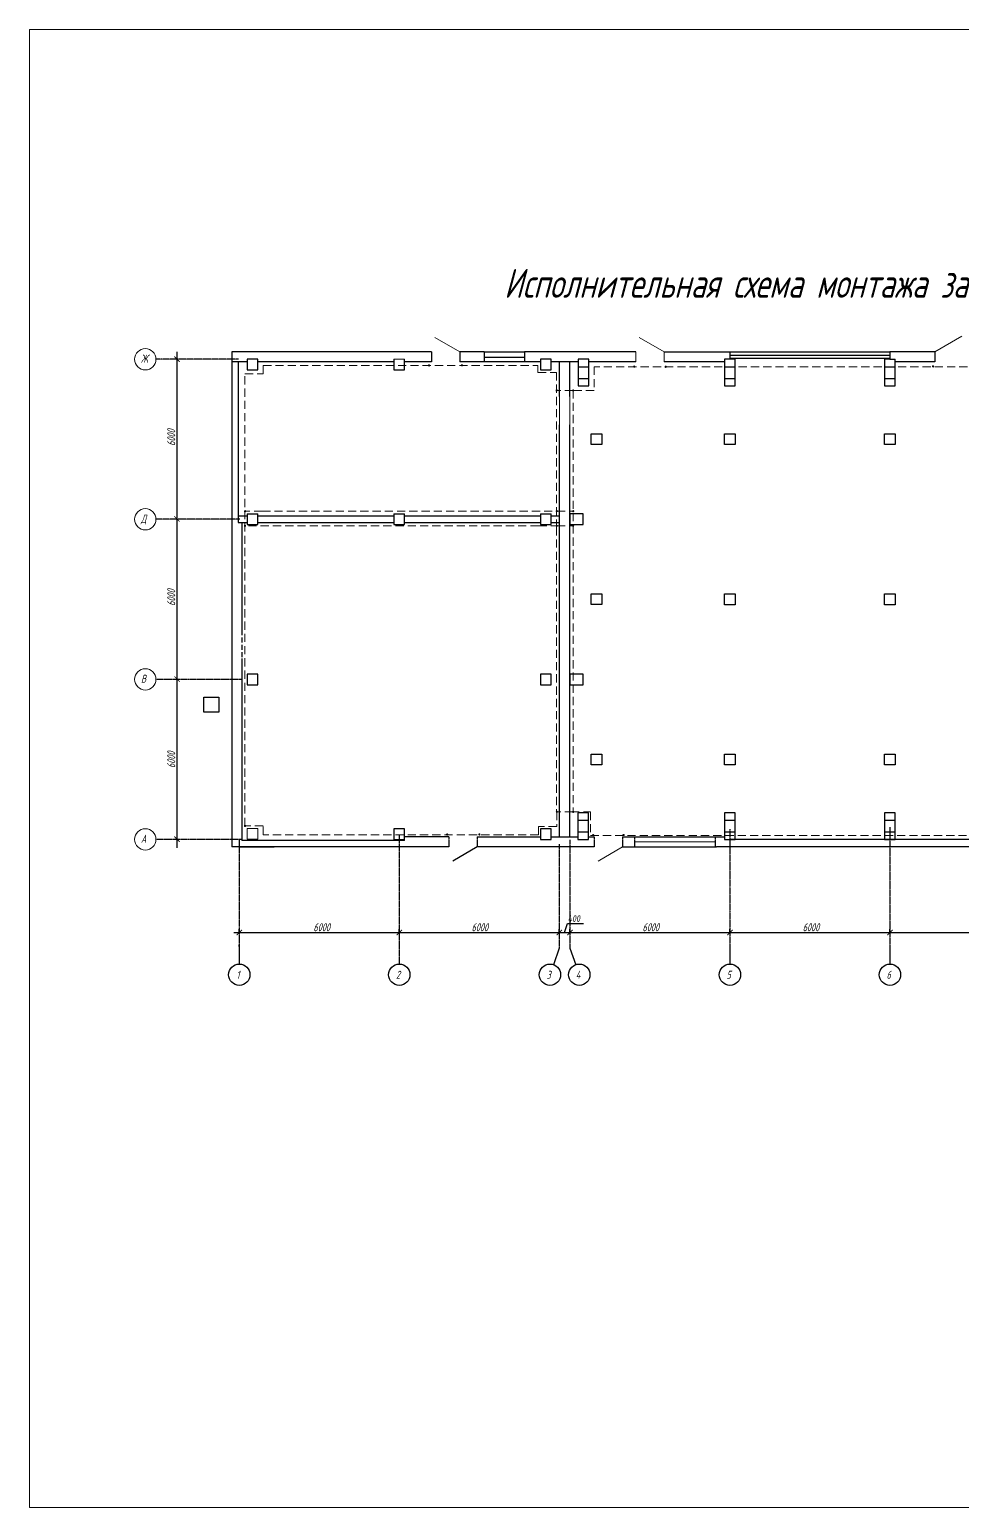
# Model space of a CAD drawing. Header units: millimetres. Extents: x -14296 to 10264, y -13087 to -5602.
# Drawn here: x -5944 to -5582, y -8123 to -7549 of the extents above; entities that cross this region are included whole.
import ezdxf
from ezdxf.enums import TextEntityAlignment as Align

# ---------------------------------------------------------------- set-up
doc = ezdxf.new("R2010")
doc.units = ezdxf.units.MM
for name, pattern in [('CENTER2', [1.125, 0.75, -0.125, 0.125, -0.125]), ('gost6', [12, 8, -1.5, 1, -1.5]), ('HIDDEN2', [4.7625, 3.175, -1.5875])]:
    doc.linetypes.add(name, pattern=pattern)
for name, color, linetype, lineweight in [('1', 4, 'Continuous', 15), ('Заземление (Сущ)', 6, 'gost6', 25), ('КаБель силовой (Вновь)', 1, 'Continuous', 15), ('основной', 3, 'Continuous', 15), ('Рамка толстая', 7, 'Continuous', 15), ('стена', 7, 'Continuous', 18), ('строит', 7, 'Continuous', 30), ('Строительный', 251, 'Continuous', 13)]:
    doc.layers.add(name, color=color, linetype=linetype, lineweight=lineweight)
for name, color, linetype in [('TONK', 3, 'Continuous'), ('НОВЫЙ', 7, 'Continuous'), ('оси', 5, 'gost6'), ('Размеры', 5, 'Continuous')]:
    doc.layers.add(name, color=color, linetype=linetype)
doc.styles.add('GOST 2.304', font='CS_Gost2304.shx', dxfattribs={"width": 0.9, "height": 300})
doc.styles.add('Simplex', font='simplex.shx', dxfattribs={"width": 0.7, "oblique": 15})

msp = doc.modelspace()

# ---------------------------------------------------------------- hatches: boundary and pattern name
at = {"layer": 'Заземление (Сущ)', "lineweight": 30, "true_color": 0x000000}
for points in [[(-5788.52221, -7679.40003, 1), (-5789.42221, -7679.40003, 1)], [(-5775.70765, -7679.35314, 1), (-5776.60765, -7679.35314, 1)], [(-5708.8124, -7679.86599, 1), (-5709.7124, -7679.86599, 1)], [(-5696.577, -7679.93104, 1), (-5697.477, -7679.93104, 1)], [(-5592.70983, -7679.79418, 1), (-5593.60983, -7679.79418, 1)], [(-5738.94979, -7689.09769, 1), (-5739.84979, -7689.09769, 1)], [(-5732.52963, -7689.11824, 1), (-5733.42963, -7689.11824, 1)], [(-5859.97878, -7736.04449, 1), (-5860.87878, -7736.04449, 1)], [(-5738.87622, -7735.98925, 1), (-5739.77622, -7735.98925, 1)], [(-5732.49631, -7736.02672, 1), (-5733.39631, -7736.02672, 1)], [(-5860.00422, -7741.69354, 1), (-5860.90422, -7741.69354, 1)], [(-5738.8997, -7741.70748, 1), (-5739.7997, -7741.70748, 1)], [(-5732.54003, -7741.67286, 1), (-5733.44003, -7741.67286, 1)], [(-5860.00758, -7858.24366, 1), (-5860.90758, -7858.24366, 1)], [(-5738.8466, -7852.79815, 1), (-5739.7466, -7852.79815, 1)], [(-5732.5384, -7852.81937, 1), (-5733.4384, -7852.81937, 1)], [(-5781.46157, -7861.59349, 1), (-5782.36157, -7861.59349, 1)], [(-5768.95852, -7861.5667, 1), (-5769.85852, -7861.5667, 1)], [(-5724.74887, -7861.81414, 1), (-5725.64887, -7861.81414, 1)], [(-5712.93143, -7861.78148, 1), (-5713.83143, -7861.78148, 1)]]:
    msp.add_hatch(color=18, dxfattribs=at).paths.add_polyline_path(points)

# ---------------------------------------------------------------- linework, layer by layer
at = {"color": 18, "lineweight": 25, "true_color": 0x000000}
for p, q in [((-5886.79049, -7742.48249), (-5886.79049, -7674.10691)), ((-5886.79049, -7804.62137), (-5886.79049, -7736.24579)), ((-5886.79049, -7866.78099), (-5886.79049, -7798.40541)), ((-5798.45453, -7859.33966), (-5802.59851, -7859.33966))]:
    msp.add_line(p, q, dxfattribs=at)
at = {"color": 18, "true_color": 0x000000}
msp.add_line((-5734.31218, -7786.54447), (-5734.31218, -7779.30515), dxfattribs=at)
msp.add_lwpolyline([(-5876.43341, -7808.2561), (-5870.60717, -7808.2561), (-5870.60717, -7814.08233), (-5876.43341, -7814.08233)], close=True, dxfattribs=at)
at = {"layer": '1', "color": 18, "true_color": 0x000000}
for p, q in [((-5592.48465, -7674.11296), (-5581.94259, -7668.0265)), ((-5708.61953, -7678.04974), (-5708.61953, -7674.11296)), ((-5697.638, -7678.04974), (-5697.638, -7674.11296)), ((-5802.58415, -7677.02514), (-5798.44018, -7677.02514)), ((-5738.24895, -7691.51765), (-5738.24895, -7702.49919)), ((-5734.31218, -7691.51765), (-5734.31218, -7702.49919)), ((-5677.85052, -7864.42499), (-5709.13753, -7864.42499))]:
    msp.add_line(p, q, dxfattribs=at)
at = {"layer": 'TONK', "color": 18, "linetype": 'HIDDEN2', "ltscale": 0.6, "true_color": 0x000000}
for p, q in [((-5861.63579, -7782.26232), (-5861.63579, -7797.80222)), ((-5865.57257, -7793.24385), (-5865.57257, -7797.80222))]:
    msp.add_line(p, q, dxfattribs=at)
at = {"layer": 'КаБель силовой (Вновь)', "color": 18, "linetype": 'HIDDEN2', "true_color": 0x000000}
for p, q in [((-5853.37628, -7682.6588), (-5853.37628, -7679.41477)), ((-5853.37628, -7679.41477), (-5746.67254, -7679.41477)), ((-5746.67254, -7679.41477), (-5746.67254, -7682.0992)), ((-5370.22634, -7679.94128), (-5724.83144, -7679.94128)), ((-5724.83144, -7679.94128), (-5724.83144, -7689.11942)), ((-5860.45758, -7858.24366), (-5860.45758, -7682.6588)), ((-5860.45758, -7682.6588), (-5853.37628, -7682.6588)), ((-5746.67254, -7682.0992), (-5739.38321, -7682.0992)), ((-5739.38321, -7682.0992), (-5739.38321, -7742.22273)), ((-5733.00074, -7689.11942), (-5739.38321, -7689.11942)), ((-5724.83144, -7689.11942), (-5733.00074, -7689.11942)), ((-5733.00074, -7689.11942), (-5733.00074, -7689.11942)), ((-5733.00074, -7689.11942), (-5733.00074, -7852.80538)), ((-5853.7797, -7736.02516), (-5860.45758, -7736.02516)), ((-5853.7797, -7736.02516), (-5739.3631, -7736.02516)), ((-5739.28608, -7736.03796), (-5733.00074, -7736.03796)), ((-5746.42331, -7741.71321), (-5860.45758, -7741.71321)), ((-5746.42331, -7741.71321), (-5739.38321, -7741.71321)), ((-5739.38321, -7742.22273), (-5739.38321, -7852.80538)), ((-5739.31415, -7741.71965), (-5733.00074, -7741.71965)), ((-5733.00074, -7852.80538), (-5739.31955, -7852.80538)), ((-5739.31955, -7852.80538), (-5739.31955, -7858.5324)), ((-5733.75519, -7852.80538), (-5726.17346, -7852.80538)), ((-5726.17346, -7852.80538), (-5726.17346, -7862.00103)), ((-5853.4008, -7858.24366), (-5860.45758, -7858.24366)), ((-5853.4008, -7861.68382), (-5853.4008, -7858.24366)), ((-5746.45281, -7861.68382), (-5853.4008, -7861.68382)), ((-5739.31955, -7858.5324), (-5746.45281, -7858.5324)), ((-5746.45281, -7858.5324), (-5746.45281, -7861.68382)), ((-5726.17346, -7862.00103), (-5369.47215, -7862.00103))]:
    msp.add_line(p, q, dxfattribs=at)
at = {"layer": 'КаБель силовой (Вновь)', "color": 18, "true_color": 0x000000, "const_width": 0.4772}
for points in [[(-5739.44988, -7689.14031, 0.7211978), (-5739.31082, -7689.14031, 1.312587692)], [(-5733.05967, -7689.13817, 0.7211978), (-5732.92061, -7689.13817, 1.312587692)], [(-5860.52745, -7736.04602, 0.7211978), (-5860.38839, -7736.04602, 1.312587692)], [(-5739.42513, -7736.03796, 0.7211978), (-5739.28608, -7736.03796, 1.312587692)], [(-5733.07183, -7736.05954, 0.7211978), (-5732.93277, -7736.05954, 1.312587692)], [(-5860.52057, -7741.72935, 0.7211978), (-5860.38152, -7741.72935, 1.312587692)], [(-5739.45321, -7741.71965, 0.7211978), (-5739.31415, -7741.71965, 1.312587692)], [(-5733.05861, -7741.73669, 0.7211978), (-5732.91955, -7741.73669, 1.312587692)], [(-5739.37738, -7852.84049, 0.7211978), (-5739.23832, -7852.84049, 1.312587692)], [(-5733.05495, -7852.83283, 0.7211978), (-5732.91589, -7852.83283, 1.312587692)]]:
    msp.add_lwpolyline(points, format="xyb", close=True, dxfattribs=at)
at = {"layer": 'НОВЫЙ', "color": 18, "linetype": 'CENTER2', "ltscale": 0.5, "true_color": 0x000000}
for p, q in [((-5862.94404, -7677.01374), (-5895.0419, -7677.01374)), ((-5862.4051, -7739.17336), (-5895.0419, -7739.17336)), ((-5861.90463, -7801.33298), (-5895.0419, -7801.33298)), ((-5861.90463, -7863.48492), (-5895.0419, -7863.48492)), ((-5862.67178, -7863.58016), (-5862.67178, -7905.71291)), ((-5800.51217, -7861.7347), (-5800.51217, -7911.92887)), ((-5781.24269, -7862.4566), (-5781.24269, -7866.39338)), ((-5770.26115, -7862.4566), (-5770.26115, -7866.39338)), ((-5734.20858, -7863.71502), (-5734.20858, -7905.71291)), ((-5724.78103, -7862.4566), (-5724.78103, -7866.39338)), ((-5713.7995, -7862.4566), (-5713.7995, -7866.39338)), ((-5709.13753, -7862.4566), (-5709.13753, -7866.39338)), ((-5677.85052, -7862.4566), (-5677.85052, -7866.39338)), ((-5672.04896, -7859.51949), (-5672.04896, -7905.71291)), ((-5609.88934, -7858.68071), (-5609.88934, -7905.71291)), ((-5738.35255, -7865.40333), (-5738.35255, -7905.71291))]:
    msp.add_line(p, q, dxfattribs=at)
at = {"layer": 'оси', "color": 18, "linetype": 'Continuous', "ltscale": 100, "true_color": 0x000000}
for centre in [(-5862.67178, -7916.07285), (-5800.51217, -7916.07285), (-5741.97853, -7916.07285), (-5730.5826, -7916.07285), (-5672.04896, -7916.07285), (-5609.88934, -7916.07285)]:
    msp.add_circle(centre, 4.14397, dxfattribs=at)
at = {"layer": 'основной', "color": 18, "lineweight": 25, "ltscale": 100, "true_color": 0x000000}
for p, q in [((-5697.638, -7674.11296), (-5609.88934, -7674.11296)), ((-5672.04896, -7676.59935), (-5609.88934, -7676.59935)), ((-5609.88934, -7677.01374), (-5607.81735, -7677.01374))]:
    msp.add_line(p, q, dxfattribs=at)
at = {"layer": 'основной', "color": 18, "true_color": 0x000000}
for centre in [(-5899.18588, -7677.01374), (-5899.18588, -7739.17336), (-5899.18588, -7801.33298), (-5899.18588, -7863.4926)]:
    msp.add_circle(centre, 4.14397, dxfattribs=at)
at = {"layer": 'Размеры', "color": 18, "lineweight": 9, "true_color": 0x000000}
msp.add_line((-5776.99511, -7674.11296), (-5786.67907, -7668.52193), dxfattribs=at)
at = {"layer": 'Размеры', "color": 18, "lineweight": 5, "true_color": 0x000000}
for p, q in [((-5697.638, -7674.11296), (-5707.32196, -7668.52193)), ((-5713.7995, -7866.39338), (-5723.30979, -7871.88414))]:
    msp.add_line(p, q, dxfattribs=at)
at = {"layer": 'Размеры', "color": 18, "true_color": 0x000000}
for p, q in [((-5787.97664, -7674.11296), (-5865.57257, -7674.11296)), ((-5865.57257, -7674.11296), (-5865.57257, -7793.24385)), ((-5787.97664, -7674.11296), (-5787.97664, -7678.04974)), ((-5767.56757, -7674.11296), (-5776.99511, -7674.11296)), ((-5776.99511, -7674.11296), (-5776.99511, -7678.04974)), ((-5767.56757, -7674.11296), (-5767.56757, -7678.04974)), ((-5767.56757, -7674.11296), (-5751.82047, -7674.11296)), ((-5708.61953, -7674.11296), (-5751.82047, -7674.11296)), ((-5751.82047, -7674.11296), (-5751.82047, -7678.04974)), ((-5672.04896, -7674.11296), (-5672.04896, -7677.01374)), ((-5592.48465, -7674.11296), (-5609.88934, -7674.11296)), ((-5609.88934, -7674.11296), (-5609.88934, -7677.01374)), ((-5592.48465, -7674.11296), (-5592.48465, -7678.04974)), ((-5859.5638, -7678.04974), (-5865.57257, -7678.04974)), ((-5863.08618, -7678.04974), (-5863.08618, -7740.46835)), ((-5855.41983, -7677.02514), (-5859.5638, -7677.02514)), ((-5859.5638, -7677.02514), (-5859.5638, -7681.16911)), ((-5855.41983, -7681.16911), (-5855.41983, -7677.02514)), ((-5802.58415, -7678.04974), (-5855.41983, -7678.04974)), ((-5802.58415, -7677.02514), (-5802.58415, -7681.16911)), ((-5798.44018, -7681.16911), (-5798.44018, -7677.02514)), ((-5787.97664, -7678.04974), (-5798.44018, -7678.04974)), ((-5745.60451, -7678.04974), (-5776.99511, -7678.04974)), ((-5767.56757, -7676.24809), (-5751.82047, -7676.24809)), ((-5741.46053, -7677.02514), (-5745.60451, -7677.02514)), ((-5745.60451, -7677.02514), (-5745.60451, -7681.16911)), ((-5741.46053, -7681.16911), (-5741.46053, -7677.02514)), ((-5730.997, -7678.04974), (-5741.46053, -7678.04974)), ((-5738.24895, -7691.51765), (-5738.24895, -7678.04974)), ((-5734.31218, -7691.51765), (-5734.31218, -7678.04974)), ((-5726.85302, -7677.01374), (-5730.997, -7677.01374)), ((-5730.997, -7677.01374), (-5730.997, -7687.37368)), ((-5730.997, -7679.94128), (-5726.85302, -7679.94128)), ((-5726.85302, -7687.37368), (-5726.85302, -7677.01374)), ((-5708.61953, -7678.04974), (-5726.85302, -7678.04974)), ((-5674.12095, -7678.04974), (-5697.638, -7678.04974)), ((-5669.97697, -7677.01374), (-5674.12095, -7677.01374)), ((-5674.12095, -7677.01374), (-5674.12095, -7687.37368)), ((-5674.12095, -7679.94128), (-5669.97697, -7679.94128)), ((-5672.04896, -7675.41383), (-5609.88934, -7675.41383)), ((-5669.97697, -7687.37368), (-5669.97697, -7677.01374)), ((-5609.88934, -7677.01374), (-5611.96133, -7677.01374)), ((-5611.96133, -7677.01374), (-5611.96133, -7687.37368)), ((-5611.96133, -7679.94128), (-5607.81735, -7679.94128)), ((-5607.81735, -7687.37368), (-5607.81735, -7677.01374)), ((-5592.48465, -7678.04974), (-5607.81735, -7678.04974)), ((-5859.5638, -7681.16911), (-5855.41982, -7681.16911)), ((-5802.58415, -7681.16911), (-5798.44017, -7681.16911)), ((-5745.6045, -7681.16911), (-5741.46052, -7681.16911)), ((-5730.997, -7684.44614), (-5726.85302, -7684.44614)), ((-5674.12095, -7684.44614), (-5669.97697, -7684.44614)), ((-5611.96133, -7684.44614), (-5607.81735, -7684.44614)), ((-5730.997, -7687.37368), (-5726.85302, -7687.37368)), ((-5674.12095, -7687.37368), (-5669.97697, -7687.37368)), ((-5611.96133, -7687.37368), (-5607.81735, -7687.37368)), ((-5738.24895, -7862.4566), (-5738.24895, -7702.49919)), ((-5734.31218, -7862.4566), (-5734.31218, -7702.49919)), ((-5725.91173, -7710.15716), (-5725.91173, -7706.01319)), ((-5725.91173, -7706.01319), (-5721.76775, -7706.01319)), ((-5721.76775, -7706.01319), (-5721.76775, -7710.15716)), ((-5674.12095, -7710.16554), (-5674.12095, -7706.02156)), ((-5674.12095, -7706.02156), (-5669.97697, -7706.02156)), ((-5669.97697, -7706.02156), (-5669.97697, -7710.16554)), ((-5611.96133, -7710.16554), (-5611.96133, -7706.02156)), ((-5611.96133, -7706.02156), (-5607.81735, -7706.02156)), ((-5607.81735, -7706.02156), (-5607.81735, -7710.16554)), ((-5721.76775, -7710.15716), (-5725.91173, -7710.15716)), ((-5669.97697, -7710.16554), (-5674.12095, -7710.16554)), ((-5607.81735, -7710.16554), (-5611.96133, -7710.16554)), ((-5859.5638, -7737.00889), (-5859.5638, -7741.15286)), ((-5859.5638, -7737.00889), (-5855.41982, -7737.00889)), ((-5855.41983, -7741.15286), (-5855.41983, -7737.00889)), ((-5802.58415, -7737.02568), (-5802.58415, -7741.16966)), ((-5802.58415, -7737.02568), (-5798.44017, -7737.02568)), ((-5798.44018, -7741.16966), (-5798.44018, -7737.02568)), ((-5745.60451, -7737.00889), (-5745.60451, -7741.15286)), ((-5745.6045, -7737.00889), (-5741.46052, -7737.00889)), ((-5741.46053, -7741.15286), (-5741.46053, -7737.00889)), ((-5729.13221, -7737.00889), (-5734.31218, -7737.00889)), ((-5734.31218, -7737.00889), (-5734.31218, -7741.15286)), ((-5729.13221, -7741.15286), (-5729.13221, -7737.00889)), ((-5863.08618, -7740.46835), (-5859.5638, -7740.46835)), ((-5863.08401, -7737.87837), (-5859.5638, -7737.87837)), ((-5862.67178, -7737.87837), (-5859.5638, -7737.87837)), ((-5861.63579, -7740.49645), (-5861.63579, -7782.26232)), ((-5859.5638, -7741.15286), (-5855.41983, -7741.15286)), ((-5855.41983, -7737.87837), (-5848.74926, -7737.87837)), ((-5855.41983, -7737.87837), (-5848.74926, -7737.87837)), ((-5855.41983, -7740.46835), (-5848.74926, -7740.46835)), ((-5848.74926, -7737.87837), (-5802.58415, -7737.87837)), ((-5848.74926, -7740.46835), (-5802.58415, -7740.46835)), ((-5837.76772, -7737.87837), (-5802.58415, -7737.87837)), ((-5802.58415, -7741.16966), (-5798.44018, -7741.16966)), ((-5798.44018, -7737.87837), (-5745.60451, -7737.87837)), ((-5798.44018, -7737.87837), (-5745.60451, -7737.87837)), ((-5798.44018, -7740.46835), (-5745.60451, -7740.46835)), ((-5745.60451, -7741.15286), (-5741.46053, -7741.15286)), ((-5741.46053, -7737.87837), (-5738.24895, -7737.87837)), ((-5741.46053, -7737.87837), (-5738.24895, -7737.87837)), ((-5741.46053, -7740.46835), (-5738.24895, -7740.46835)), ((-5734.31218, -7741.15286), (-5729.13221, -7741.15286)), ((-5725.91173, -7772.31678), (-5725.91173, -7768.1728)), ((-5725.91173, -7768.1728), (-5721.76775, -7768.1728)), ((-5721.76775, -7768.1728), (-5721.76775, -7772.31678)), ((-5674.12095, -7772.32516), (-5674.12095, -7768.18118)), ((-5674.12095, -7768.18118), (-5669.97697, -7768.18118)), ((-5669.97697, -7768.18118), (-5669.97697, -7772.32516)), ((-5611.96133, -7772.32516), (-5611.96133, -7768.18118)), ((-5611.96133, -7768.18118), (-5607.81735, -7768.18118)), ((-5607.81735, -7768.18118), (-5607.81735, -7772.32516)), ((-5721.76775, -7772.31678), (-5725.91173, -7772.31678)), ((-5669.97697, -7772.32516), (-5674.12095, -7772.32516)), ((-5607.81735, -7772.32516), (-5611.96133, -7772.32516)), ((-5865.57257, -7793.24385), (-5865.57257, -7866.39338)), ((-5861.63579, -7793.24385), (-5861.63579, -7863.91209)), ((-5855.41983, -7799.26099), (-5859.5638, -7799.26099)), ((-5859.5638, -7799.26099), (-5859.5638, -7803.40497)), ((-5855.41983, -7803.40497), (-5855.41983, -7799.26099)), ((-5741.46053, -7799.26099), (-5745.60451, -7799.26099)), ((-5745.60451, -7799.26099), (-5745.60451, -7803.40497)), ((-5741.46053, -7803.40497), (-5741.46053, -7799.26099)), ((-5729.13221, -7799.26099), (-5734.31218, -7799.26099)), ((-5734.31218, -7799.26099), (-5734.31218, -7803.40497)), ((-5729.13221, -7803.40497), (-5729.13221, -7799.26099)), ((-5859.5638, -7803.40497), (-5855.41983, -7803.40497)), ((-5745.60451, -7803.40497), (-5741.46053, -7803.40497)), ((-5734.31218, -7803.40497), (-5729.13221, -7803.40497)), ((-5726.02423, -7834.4764), (-5726.02423, -7830.33242)), ((-5726.02423, -7830.33242), (-5721.88025, -7830.33242)), ((-5721.88025, -7834.4764), (-5726.02423, -7834.4764)), ((-5721.88025, -7830.33242), (-5721.88025, -7834.4764)), ((-5674.12095, -7834.48477), (-5674.12095, -7830.3408)), ((-5674.12095, -7830.3408), (-5669.97697, -7830.3408)), ((-5669.97697, -7834.48477), (-5674.12095, -7834.48477)), ((-5669.97697, -7830.3408), (-5669.97697, -7834.48477)), ((-5611.96133, -7834.48477), (-5611.96133, -7830.3408)), ((-5611.96133, -7830.3408), (-5607.81735, -7830.3408)), ((-5607.81735, -7834.48477), (-5611.96133, -7834.48477)), ((-5607.81735, -7830.3408), (-5607.81735, -7834.48477)), ((-5726.95662, -7853.13266), (-5731.10059, -7853.13266)), ((-5731.10059, -7853.13266), (-5731.10059, -7863.4926)), ((-5731.10059, -7856.0602), (-5726.95662, -7856.0602)), ((-5726.95662, -7863.4926), (-5726.95662, -7853.13266)), ((-5669.97697, -7853.13266), (-5674.12095, -7853.13266)), ((-5674.12095, -7853.13266), (-5674.12095, -7863.4926)), ((-5674.12095, -7856.0602), (-5669.97697, -7856.0602)), ((-5669.97697, -7863.4926), (-5669.97697, -7853.13266)), ((-5607.81735, -7853.13266), (-5611.96133, -7853.13266)), ((-5611.96133, -7853.13266), (-5611.96133, -7863.4926)), ((-5611.96133, -7856.0602), (-5607.81735, -7856.0602)), ((-5607.81735, -7863.4926), (-5607.81735, -7853.13266)), ((-5798.44018, -7859.34862), (-5802.58415, -7859.34862)), ((-5802.58415, -7859.34862), (-5802.58415, -7863.4926)), ((-5802.58415, -7863.4926), (-5798.44018, -7863.4926)), ((-5798.44018, -7863.4926), (-5798.44018, -7859.34862)), ((-5781.24269, -7862.4566), (-5798.44018, -7862.4566)), ((-5798.44018, -7863.4926), (-5798.44018, -7862.4566)), ((-5798.44018, -7863.90699), (-5798.44018, -7862.4566)), ((-5770.26115, -7862.4566), (-5745.60451, -7862.4566)), ((-5741.46053, -7859.34862), (-5745.60451, -7859.34862)), ((-5745.60451, -7859.34862), (-5745.60451, -7863.4926)), ((-5745.60451, -7863.4926), (-5741.46053, -7863.4926)), ((-5741.46053, -7863.4926), (-5741.46053, -7859.34862)), ((-5741.46053, -7862.4566), (-5731.10059, -7862.4566)), ((-5738.35255, -7862.48436), (-5738.35255, -7862.4566)), ((-5731.10059, -7860.56505), (-5726.95662, -7860.56505)), ((-5731.10059, -7863.4926), (-5726.95662, -7863.4926)), ((-5726.95662, -7862.4566), (-5724.78103, -7862.4566)), ((-5713.7995, -7862.4566), (-5674.12095, -7862.4566)), ((-5674.12095, -7860.56505), (-5669.97697, -7860.56505)), ((-5674.12095, -7863.4926), (-5669.97697, -7863.4926)), ((-5545.65774, -7863.4926), (-5672.04896, -7863.4926)), ((-5611.96133, -7860.56505), (-5607.81735, -7860.56505)), ((-5611.96133, -7863.4926), (-5607.81735, -7863.4926)), ((-5781.24269, -7866.39338), (-5865.57257, -7866.39338)), ((-5862.67178, -7866.39338), (-5849.13581, -7866.39338)), ((-5798.44018, -7863.90699), (-5861.63579, -7863.90699)), ((-5770.26115, -7866.39338), (-5779.77144, -7871.88414)), ((-5724.78103, -7866.39338), (-5770.26115, -7866.39338)), ((-5727.37102, -7866.39338), (-5744.4703, -7866.39338)), ((-5713.7995, -7866.39338), (-5677.33253, -7866.39338)), ((-5538.30218, -7866.39338), (-5677.33253, -7866.39338)), ((-5736.28056, -7899.65754), (-5735.22385, -7896.13516)), ((-5735.22385, -7896.13516), (-5728.9179, -7896.13516)), ((-5864.74377, -7899.65754), (-5798.44018, -7899.65754)), ((-5862.67178, -7900.04604), (-5862.67178, -7898.36255)), ((-5802.58415, -7899.65754), (-5736.28056, -7899.65754)), ((-5800.51217, -7900.04604), (-5800.51217, -7898.36255)), ((-5800.51217, -7900.04604), (-5800.51217, -7898.36255)), ((-5740.42454, -7899.65754), (-5732.13659, -7899.65754)), ((-5738.35255, -7900.04604), (-5738.35255, -7898.36255)), ((-5738.35255, -7900.04604), (-5738.35255, -7898.36255)), ((-5736.28056, -7899.65754), (-5669.97697, -7899.65754)), ((-5734.20858, -7900.04604), (-5734.20858, -7898.36255)), ((-5734.20858, -7900.04604), (-5734.20858, -7898.36255)), ((-5674.12095, -7899.65754), (-5607.81735, -7899.65754)), ((-5672.04896, -7900.04604), (-5672.04896, -7898.36255)), ((-5672.04896, -7900.04604), (-5672.04896, -7898.36255)), ((-5611.96133, -7899.65754), (-5545.65774, -7899.65754)), ((-5609.88934, -7900.04604), (-5609.88934, -7898.36255)), ((-5609.88934, -7900.04604), (-5609.88934, -7898.36255)), ((-5862.67178, -7905.06541), (-5862.67178, -7904.41792)), ((-5862.67178, -7905.71291), (-5862.67178, -7911.92887)), ((-5738.35255, -7905.71291), (-5740.60956, -7912.16152)), ((-5734.20858, -7905.71291), (-5731.95156, -7912.16152)), ((-5672.04896, -7905.71291), (-5672.04896, -7911.92887)), ((-5609.88934, -7905.71291), (-5609.88934, -7911.92887))]:
    msp.add_line(p, q, dxfattribs=at)
at = {"layer": 'Размеры', "color": 18, "true_color": 0x000000, "const_width": 0.3108}
for points in [[(-5887.91902, -7675.92111), (-5885.84703, -7677.9931)], [(-5887.91902, -7737.97818), (-5885.84703, -7740.05017)], [(-5887.91902, -7800.18712), (-5885.84703, -7802.25911)], [(-5887.91902, -7862.37585), (-5885.84703, -7864.44784)], [(-5861.63579, -7898.62155), (-5863.70778, -7900.69353)], [(-5801.54816, -7900.69353), (-5799.47617, -7898.62155)], [(-5799.47617, -7898.62155), (-5801.54816, -7900.69353)], [(-5737.31656, -7898.62155), (-5739.38854, -7900.69353)], [(-5739.38854, -7900.69353), (-5737.31656, -7898.62155)], [(-5735.24457, -7900.69353), (-5733.17258, -7898.62155)], [(-5733.17258, -7898.62155), (-5735.24457, -7900.69353)], [(-5673.08495, -7900.69353), (-5671.01296, -7898.62155)], [(-5671.01296, -7898.62155), (-5673.08495, -7900.69353)], [(-5610.92533, -7900.69353), (-5608.85335, -7898.62155)], [(-5608.85335, -7898.62155), (-5610.92533, -7900.69353)]]:
    msp.add_lwpolyline(points, dxfattribs=at)
at = {"layer": 'Рамка толстая', "color": 18, "true_color": 0x000000}
for p, q in [((-5944.15779, -8122.95667), (-5944.15779, -7548.95667)), ((-5944.15779, -7548.95667), (-5154.15779, -7548.95667)), ((-5944.15779, -8122.95667), (-5154.15779, -8122.95667))]:
    msp.add_line(p, q, dxfattribs=at)
at = {"layer": 'стена', "color": 18, "lineweight": 25, "true_color": 0x000000}
msp.add_line((-5734.32359, -7862.26389), (-5734.32359, -7849.73133), dxfattribs=at)
at = {"layer": 'Строительный', "color": 18, "true_color": 0x000000}
for p, q in [((-5726.8562, -7677.01582), (-5731.00018, -7677.01582)), ((-5730.99659, -7679.93083), (-5726.85261, -7679.93083)), ((-5726.8562, -7687.37575), (-5726.8562, -7677.01582)), ((-5731.00018, -7687.37575), (-5726.8562, -7687.37575)), ((-5674.15629, -7687.37412), (-5670.01231, -7687.37412)), ((-5611.99667, -7687.37412), (-5607.8527, -7687.37412)), ((-5855.46409, -7859.25962), (-5859.60806, -7859.25962)), ((-5859.60806, -7859.25962), (-5859.60806, -7863.4036)), ((-5859.60806, -7863.4036), (-5855.46409, -7863.4036)), ((-5855.46409, -7863.4036), (-5855.46409, -7859.25962))]:
    msp.add_line(p, q, dxfattribs=at)

# ---------------------------------------------------------------- texts
at = {"color": 18, "lineweight": 20, "true_color": 0x000000, "style": 'Simplex', "oblique": 15, "width": 0.7}
for s, p in [('Ж', (-5900.87701, -7678.33662)), ('Д', (-5900.87701, -7740.49624)), ('В', (-5900.87701, -7802.65586)), ('А', (-5900.87701, -7864.81547))]:
    msp.add_text(s, height=3.10798, dxfattribs=at).set_placement(p)
for s, p in [('1', (-5863.186, -7916.07285)), ('2', (-5801.02638, -7916.07285)), ('3', (-5742.49274, -7916.07285)), ('4', (-5731.09681, -7916.07285)), ('5', (-5672.56317, -7916.07285)), ('6', (-5610.40355, -7916.07285))]:
    msp.add_text(s, height=3.10798, dxfattribs=at).set_placement(p, align=Align.MIDDLE_CENTER)
at = {"color": 18, "lineweight": 20, "true_color": 0x000000, "char_height": 3.107981, "attachment_point": 5, "rotation": 90, "style": 'Simplex'}
for insert in [(-5889.12148, -7707.45606), (-5889.12148, -7769.59494), (-5889.12148, -7832.5932)]:
    msp.add_mtext('6000', dxfattribs=dict(at, insert=insert))
at = {"layer": 'Размеры', "color": 18, "lineweight": 20, "true_color": 0x000000, "style": 'Simplex', "oblique": 15, "width": 0.7}
for p in [(-5833.89417, -7899.173), (-5772.44645, -7899.173), (-5706.05006, -7899.173), (-5643.80798, -7899.173)]:
    msp.add_text('6000', height=3.107981, dxfattribs=at).set_placement(p)
at = {"layer": 'Размеры', "color": 18, "true_color": 0x000000, "style": 'GOST 2.304', "oblique": 10, "width": 0.9}
msp.add_text('400', height=2.589984, dxfattribs=at).set_placement((-5735.06607, -7895.51356))
at = {"layer": 'строит', "color": 18, "lineweight": 35, "true_color": 0x000000, "style": 'Simplex', "oblique": 15, "width": 0.7}
msp.add_text('Исполнительная схема монтажа заземления на отм.0.000.   М1:100', height=11.2708251, dxfattribs=at).set_placement((-5759.79515, -7653.13974))

doc.saveas('drawing.dxf')
